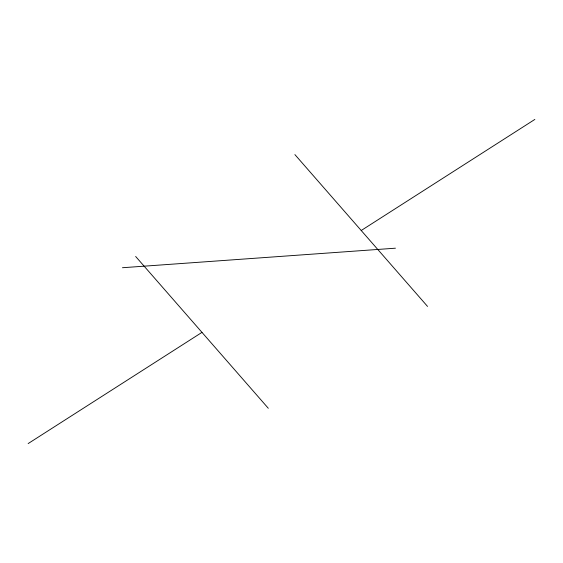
<?xml version="1.0" encoding="UTF-8"?>
<svg xmlns="http://www.w3.org/2000/svg" width="563" height="563" viewBox="0 0 563 563"><rect width="100%" height="100%" fill="white"/><g stroke="black" fill="none" stroke-linecap="round" stroke-linejoin="round"><path stroke-width="0.84" d="M28.15 443.581L201.976 332.374M361.214 230.506L534.85 119.419M122.46 267.728L395.437 248.192M294.892 154.586L427.542 306.42M135.648 256.461L268.305 408.288"/></g></svg>
